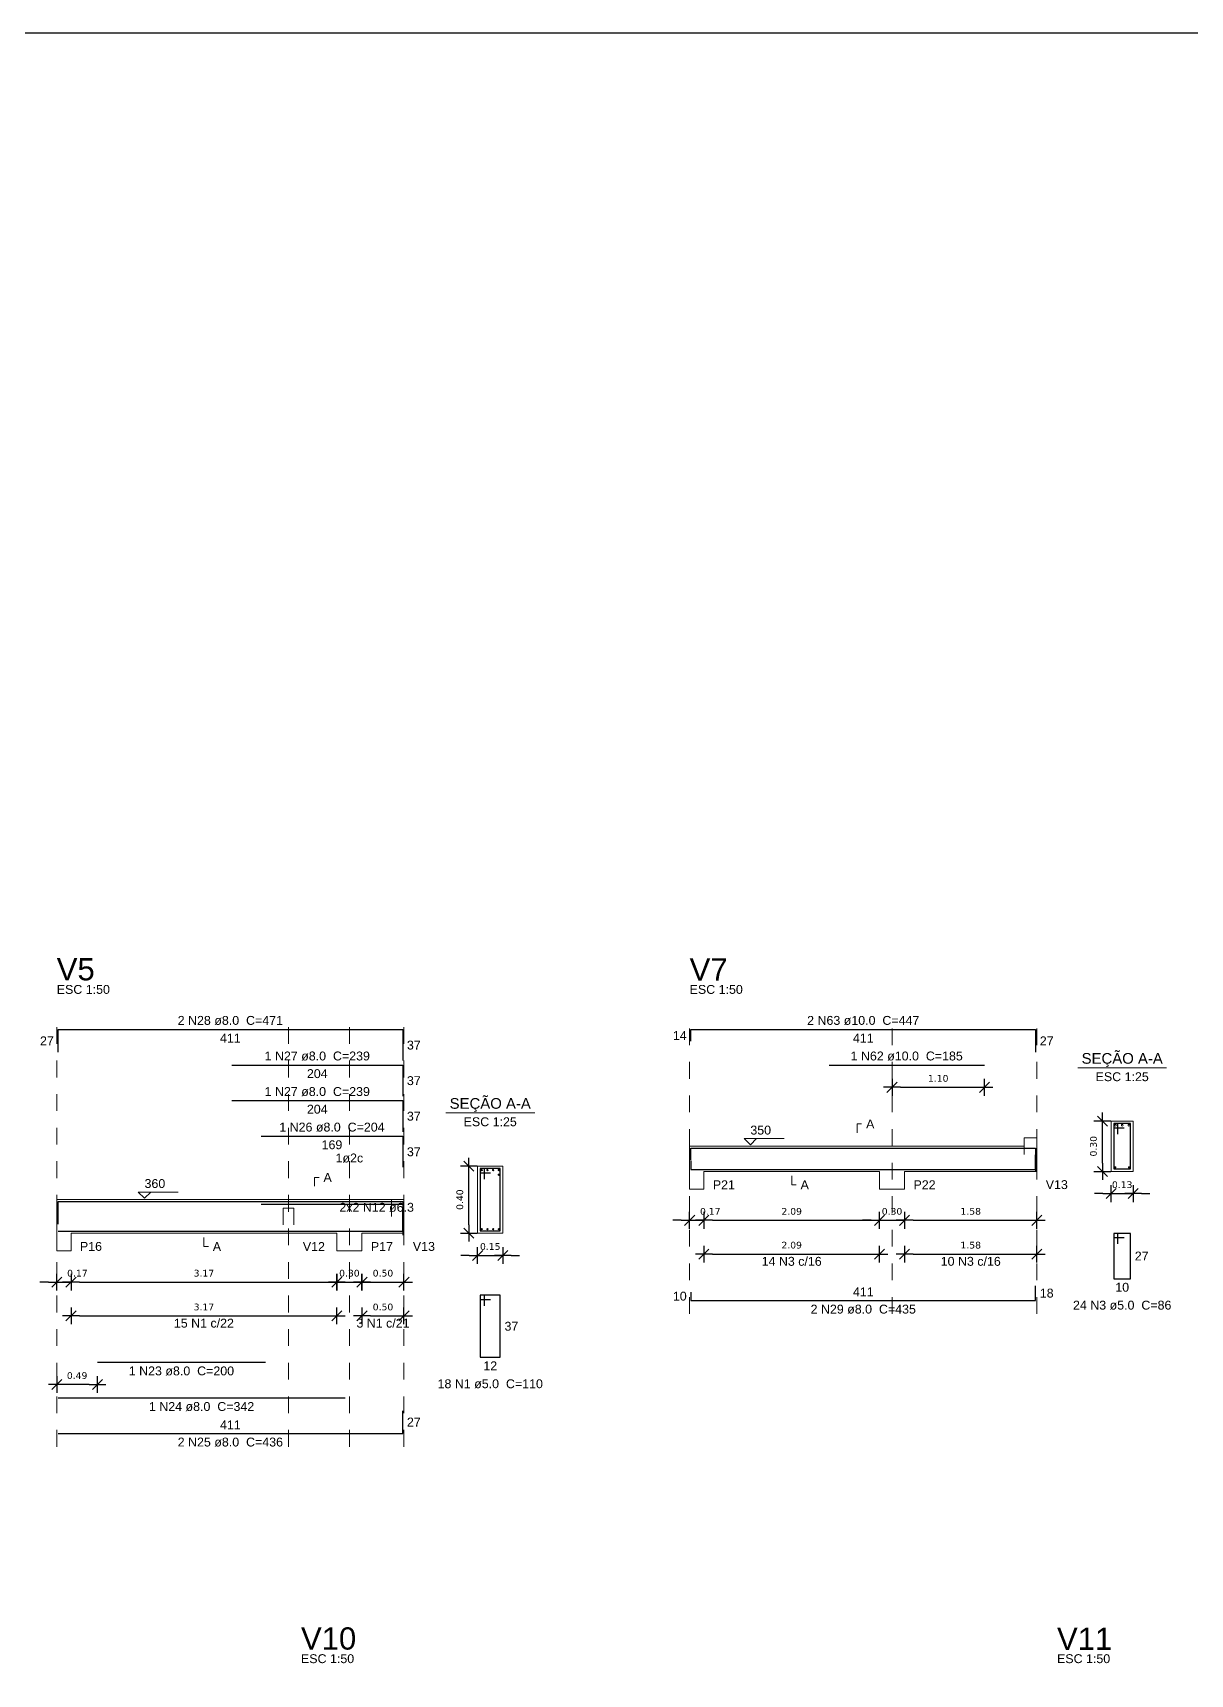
# Model space of a CAD drawing. Extents: x 25 to 1028, y -81 to 176.
# Drawn here: x 797.5 to 804.39, y 68.83 to 78.61 of the extents above; entities that cross this region are included whole.
import ezdxf

# ---------------------------------------------------------------- set-up
doc = ezdxf.new("R2010")
doc.units = 0
doc.header["$LTSCALE"] = 0.3
doc.header["$PDSIZE"] = 0.1
doc.linetypes.add('DOT2', pattern=[3.175, 0, -3.175])
doc.layers.get('0').update_dxf_attribs({"linetype": 'CONTINUOUS'})
doc.layers.get('Defpoints').update_dxf_attribs({"linetype": 'CONTINUOUS'})
doc.layers.add('ARQ-CTA-1_025', color=1, linetype='CONTINUOUS')
for name, color, linetype, lineweight in [('DT-Barras na forma', 2, 'CONTINUOUS', 30), ('DT-Barras no corte', 5, 'CONTINUOUS', 5), ('DT-Barras rebatidas', 2, 'CONTINUOUS', 30), ('DT-Forma', 5, 'CONTINUOUS', 5), ('DT-Pontilhado', 9, 'DOT2', 5), ('DT-Textos', 7, 'CONTINUOUS', 5), ('DT-Título', 3, 'CONTINUOUS', 20)]:
    doc.layers.add(name, color=color, linetype=linetype, lineweight=lineweight)
doc.layers.add('VPort', color=45, linetype='CONTINUOUS', plot=False)
doc.styles.add('Arial', font='arial.ttf')
doc.styles.add('FNDE Texto Cota 0025', font='verdana.ttf', dxfattribs={"height": 0.04})
doc.dimstyles.new('Copy of FNDE 1-0025', dxfattribs={"dimscale": 5, "dimtxt": 0.04, "dimasz": 0.01, "dimexe": 0.15, "dimexo": 0.15, "dimgap": 0.005, "dimtad": 1, "dimlfac": 2, "dimzin": 1, "dimdsep": 46, "dimtxsty": 'FNDE Texto Cota 0025', "dimblk": 'tic', "dimcen": 0.015, "dimdle": 0.15, "dimse1": 1, "dimse2": 1, "dimclrd": 251, "dimclre": 251, "dimclrt": 256, "dimaunit": 1, "dimadec": 3, "dimazin": 0, "dimtfac": 1, "dimtix": 1, "dimtmove": 2, "dimatfit": 3, "dimfxl": 0.15, "dimtvp": 1, "dimtolj": 1, "dimtzin": 0, "dimarcsym": 0})
doc.dimstyles.new('FNDE 1-0025', dxfattribs={"dimscale": 5, "dimtxt": 0.04, "dimasz": 0.01, "dimexe": 0.15, "dimexo": 0.15, "dimgap": 0.005, "dimtad": 1, "dimzin": 1, "dimdsep": 46, "dimtxsty": 'FNDE Texto Cota 0025', "dimblk": 'tic', "dimcen": 0.015, "dimdle": 0.15, "dimse1": 1, "dimse2": 1, "dimclrd": 251, "dimclre": 251, "dimclrt": 256, "dimaunit": 1, "dimadec": 3, "dimazin": 0, "dimtfac": 1, "dimtix": 1, "dimtmove": 2, "dimatfit": 3, "dimfxl": 0.15, "dimtvp": 1, "dimtolj": 1, "dimtzin": 0, "dimarcsym": 0})

# ---------------------------------------------------------------- blocks, each defined once
blk = doc.blocks.new('tic')
at = {"color": 251}
for p, q in [((-1, 0), (1, 0)), ((0, -1), (0, 1))]:
    blk.add_line(p, q, dxfattribs=at)
blk.add_line((-0.6, -0.6), (0.6, 0.6))
blk = doc.blocks.new('*D510')
at = {"layer": 'ARQ-CTA-1_025', "color": 251, "lineweight": -2}
for p, q in [((797.5937, 71.1673), (797.5437, 71.1673)), ((797.6437, 71.1673), (797.7287, 71.1673)), ((797.7787, 71.1673), (797.8287, 71.1673))]:
    blk.add_line(p, q, dxfattribs=at)
at = {"layer": 'Defpoints', "color": 0}
for p in [(797.6437, 71.2997), (797.7287, 71.2997), (797.7287, 71.1673)]:
    blk.add_point(p, dxfattribs=at)
at = {"layer": 'ARQ-CTA-1_025', "color": 251, "lineweight": -2, "xscale": 0.05, "yscale": 0.05, "zscale": 0.05}
blk.add_blockref('tic', (797.6437, 71.1673), dxfattribs=at)
at = {"layer": 'ARQ-CTA-1_025', "color": 251, "lineweight": -2, "xscale": 0.05, "yscale": 0.05, "zscale": 0.05, "rotation": 180}
blk.add_blockref('tic', (797.7287, 71.1673), dxfattribs=at)
at = {"layer": 'ARQ-CTA-1_025', "insert": (797.7665, 71.2203), "char_height": 0.04, "attachment_point": 5, "style": 'FNDE Texto Cota 0025'}
blk.add_mtext('\\A1;0.17', dxfattribs=at)
blk = doc.blocks.new('*D511')
at = {"layer": 'ARQ-CTA-1_025', "color": 251, "lineweight": -2}
blk.add_line((797.7787, 71.1673), (799.2612, 71.1673), dxfattribs=at)
at = {"layer": 'Defpoints', "color": 0}
for p in [(797.7287, 71.2997), (799.3112, 71.2997), (799.3112, 71.1673)]:
    blk.add_point(p, dxfattribs=at)
at = {"layer": 'ARQ-CTA-1_025', "color": 251, "lineweight": -2, "xscale": 0.05, "yscale": 0.05, "zscale": 0.05, "rotation": 180}
blk.add_blockref('tic', (797.7287, 71.1673), dxfattribs=at)
at = {"layer": 'ARQ-CTA-1_025', "color": 251, "lineweight": -2, "xscale": 0.05, "yscale": 0.05, "zscale": 0.05}
blk.add_blockref('tic', (799.3112, 71.1673), dxfattribs=at)
at = {"layer": 'ARQ-CTA-1_025', "insert": (798.52, 71.2203), "char_height": 0.04, "attachment_point": 5, "style": 'FNDE Texto Cota 0025'}
blk.add_mtext('\\A1;3.17', dxfattribs=at)
blk = doc.blocks.new('*D512')
at = {"layer": 'ARQ-CTA-1_025', "color": 251, "lineweight": -2}
blk.add_line((799.3612, 71.1673), (799.4112, 71.1673), dxfattribs=at)
at = {"layer": 'Defpoints', "color": 0}
for p in [(799.3112, 71.2997), (799.4612, 71.2997), (799.4612, 71.1673)]:
    blk.add_point(p, dxfattribs=at)
at = {"layer": 'ARQ-CTA-1_025', "color": 251, "lineweight": -2, "xscale": 0.05, "yscale": 0.05, "zscale": 0.05, "rotation": 180}
blk.add_blockref('tic', (799.3112, 71.1673), dxfattribs=at)
at = {"layer": 'ARQ-CTA-1_025', "color": 251, "lineweight": -2, "xscale": 0.05, "yscale": 0.05, "zscale": 0.05}
blk.add_blockref('tic', (799.4612, 71.1673), dxfattribs=at)
at = {"layer": 'ARQ-CTA-1_025', "insert": (799.3862, 71.2203), "char_height": 0.04, "attachment_point": 5, "style": 'FNDE Texto Cota 0025'}
blk.add_mtext('\\A1;0.30', dxfattribs=at)
blk = doc.blocks.new('*D513')
at = {"layer": 'ARQ-CTA-1_025', "color": 251, "lineweight": -2}
blk.add_line((799.5112, 71.1673), (799.6612, 71.1673), dxfattribs=at)
at = {"layer": 'Defpoints', "color": 0}
for p in [(799.4612, 71.2997), (799.7112, 71.2997), (799.7112, 71.1673)]:
    blk.add_point(p, dxfattribs=at)
at = {"layer": 'ARQ-CTA-1_025', "color": 251, "lineweight": -2, "xscale": 0.05, "yscale": 0.05, "zscale": 0.05, "rotation": 180}
blk.add_blockref('tic', (799.4612, 71.1673), dxfattribs=at)
at = {"layer": 'ARQ-CTA-1_025', "color": 251, "lineweight": -2, "xscale": 0.05, "yscale": 0.05, "zscale": 0.05}
blk.add_blockref('tic', (799.7112, 71.1673), dxfattribs=at)
at = {"layer": 'ARQ-CTA-1_025', "insert": (799.5862, 71.2203), "char_height": 0.04, "attachment_point": 5, "style": 'FNDE Texto Cota 0025'}
blk.add_mtext('\\A1;0.50', dxfattribs=at)
blk = doc.blocks.new('*D514')
at = {"layer": 'ARQ-CTA-1_025', "color": 251, "lineweight": -2}
blk.add_line((797.8362, 70.5574), (797.6937, 70.5574), dxfattribs=at)
at = {"layer": 'Defpoints', "color": 0}
for p in [(797.6437, 70.6898), (797.8862, 70.6898), (797.6437, 70.5574)]:
    blk.add_point(p, dxfattribs=at)
at = {"layer": 'ARQ-CTA-1_025', "color": 251, "lineweight": -2, "xscale": 0.05, "yscale": 0.05, "zscale": 0.05, "rotation": 180}
blk.add_blockref('tic', (797.6437, 70.5574), dxfattribs=at)
at = {"layer": 'ARQ-CTA-1_025', "color": 251, "lineweight": -2, "xscale": 0.05, "yscale": 0.05, "zscale": 0.05}
blk.add_blockref('tic', (797.8862, 70.5574), dxfattribs=at)
at = {"layer": 'ARQ-CTA-1_025', "insert": (797.765, 70.6104), "char_height": 0.04, "attachment_point": 5, "style": 'FNDE Texto Cota 0025'}
blk.add_mtext('\\A1;0.49', dxfattribs=at)
blk = doc.blocks.new('*D515')
at = {"layer": 'ARQ-CTA-1_025', "color": 251, "lineweight": -2}
blk.add_line((800.0969, 71.5085), (800.0969, 71.8085), dxfattribs=at)
at = {"layer": 'Defpoints', "color": 0}
for p in [(800.0969, 71.8585), (800.1499, 71.8585), (800.1499, 71.4585)]:
    blk.add_point(p, dxfattribs=at)
at = {"layer": 'ARQ-CTA-1_025', "color": 251, "lineweight": -2, "xscale": 0.05, "yscale": 0.05, "zscale": 0.05}
for p, rotation in [((800.0969, 71.8585), 90), ((800.0969, 71.4585), 270)]:
    blk.add_blockref('tic', p, dxfattribs=dict(at, rotation=rotation))
at = {"layer": 'ARQ-CTA-1_025', "insert": (800.044, 71.6585), "char_height": 0.04, "attachment_point": 5, "rotation": 90, "style": 'FNDE Texto Cota 0025'}
blk.add_mtext('\\A1;0.40', dxfattribs=at)
blk = doc.blocks.new('*D516')
at = {"layer": 'ARQ-CTA-1_025', "color": 251, "lineweight": -2}
for p, q in [((800.0999, 71.3262), (800.0499, 71.3262)), ((800.1499, 71.3262), (800.2999, 71.3262)), ((800.3499, 71.3262), (800.3999, 71.3262))]:
    blk.add_line(p, q, dxfattribs=at)
at = {"layer": 'Defpoints', "color": 0}
for p in [(800.1499, 71.4585), (800.2999, 71.4585), (800.2999, 71.3262)]:
    blk.add_point(p, dxfattribs=at)
at = {"layer": 'ARQ-CTA-1_025', "color": 251, "lineweight": -2, "xscale": 0.05, "yscale": 0.05, "zscale": 0.05}
blk.add_blockref('tic', (800.1499, 71.3262), dxfattribs=at)
at = {"layer": 'ARQ-CTA-1_025', "color": 251, "lineweight": -2, "xscale": 0.05, "yscale": 0.05, "zscale": 0.05, "rotation": 180}
blk.add_blockref('tic', (800.2999, 71.3262), dxfattribs=at)
at = {"layer": 'ARQ-CTA-1_025', "insert": (800.2249, 71.3791), "char_height": 0.04, "attachment_point": 5, "style": 'FNDE Texto Cota 0025'}
blk.add_mtext('\\A1;0.15', dxfattribs=at)
blk = doc.blocks.new('*D517')
at = {"layer": 'ARQ-CTA-1_025', "color": 251, "lineweight": -2}
blk.add_line((797.7787, 70.9661), (799.2612, 70.9661), dxfattribs=at)
at = {"layer": 'Defpoints', "color": 0}
for p in [(797.7287, 71.0985), (799.3112, 71.0985), (799.3112, 70.9661)]:
    blk.add_point(p, dxfattribs=at)
at = {"layer": 'ARQ-CTA-1_025', "color": 251, "lineweight": -2, "xscale": 0.05, "yscale": 0.05, "zscale": 0.05, "rotation": 180}
blk.add_blockref('tic', (797.7287, 70.9661), dxfattribs=at)
at = {"layer": 'ARQ-CTA-1_025', "color": 251, "lineweight": -2, "xscale": 0.05, "yscale": 0.05, "zscale": 0.05}
blk.add_blockref('tic', (799.3112, 70.9661), dxfattribs=at)
at = {"layer": 'ARQ-CTA-1_025', "insert": (798.52, 71.019), "char_height": 0.04, "attachment_point": 5, "style": 'FNDE Texto Cota 0025'}
blk.add_mtext('\\A1;3.17', dxfattribs=at)
blk = doc.blocks.new('*D518')
at = {"layer": 'ARQ-CTA-1_025', "color": 251, "lineweight": -2}
blk.add_line((799.5112, 70.9661), (799.6612, 70.9661), dxfattribs=at)
at = {"layer": 'Defpoints', "color": 0}
for p in [(799.4612, 71.0985), (799.7112, 71.0985), (799.7112, 70.9661)]:
    blk.add_point(p, dxfattribs=at)
at = {"layer": 'ARQ-CTA-1_025', "color": 251, "lineweight": -2, "xscale": 0.05, "yscale": 0.05, "zscale": 0.05, "rotation": 180}
blk.add_blockref('tic', (799.4612, 70.9661), dxfattribs=at)
at = {"layer": 'ARQ-CTA-1_025', "color": 251, "lineweight": -2, "xscale": 0.05, "yscale": 0.05, "zscale": 0.05}
blk.add_blockref('tic', (799.7112, 70.9661), dxfattribs=at)
at = {"layer": 'ARQ-CTA-1_025', "insert": (799.5862, 71.019), "char_height": 0.04, "attachment_point": 5, "style": 'FNDE Texto Cota 0025'}
blk.add_mtext('\\A1;0.50', dxfattribs=at)
blk = doc.blocks.new('*D519')
at = {"layer": 'ARQ-CTA-1_025', "color": 251, "lineweight": -2}
for p, q in [((801.3624, 71.5355), (801.3124, 71.5355)), ((801.4124, 71.5355), (801.4974, 71.5355)), ((801.5474, 71.5355), (801.5974, 71.5355))]:
    blk.add_line(p, q, dxfattribs=at)
at = {"layer": 'Defpoints', "color": 0}
for p in [(801.4124, 71.6679), (801.4974, 71.6679), (801.4974, 71.5355)]:
    blk.add_point(p, dxfattribs=at)
at = {"layer": 'ARQ-CTA-1_025', "color": 251, "lineweight": -2, "xscale": 0.05, "yscale": 0.05, "zscale": 0.05}
blk.add_blockref('tic', (801.4124, 71.5355), dxfattribs=at)
at = {"layer": 'ARQ-CTA-1_025', "color": 251, "lineweight": -2, "xscale": 0.05, "yscale": 0.05, "zscale": 0.05, "rotation": 180}
blk.add_blockref('tic', (801.4974, 71.5355), dxfattribs=at)
at = {"layer": 'ARQ-CTA-1_025', "insert": (801.5351, 71.5885), "char_height": 0.04, "attachment_point": 5, "style": 'FNDE Texto Cota 0025'}
blk.add_mtext('\\A1;0.17', dxfattribs=at)
blk = doc.blocks.new('*D520')
at = {"layer": 'ARQ-CTA-1_025', "color": 251, "lineweight": -2}
blk.add_line((801.5474, 71.5355), (802.4924, 71.5355), dxfattribs=at)
at = {"layer": 'Defpoints', "color": 0}
for p in [(801.4974, 71.6679), (802.5424, 71.6679), (802.5424, 71.5355)]:
    blk.add_point(p, dxfattribs=at)
at = {"layer": 'ARQ-CTA-1_025', "color": 251, "lineweight": -2, "xscale": 0.05, "yscale": 0.05, "zscale": 0.05, "rotation": 180}
blk.add_blockref('tic', (801.4974, 71.5355), dxfattribs=at)
at = {"layer": 'ARQ-CTA-1_025', "color": 251, "lineweight": -2, "xscale": 0.05, "yscale": 0.05, "zscale": 0.05}
blk.add_blockref('tic', (802.5424, 71.5355), dxfattribs=at)
at = {"layer": 'ARQ-CTA-1_025', "insert": (802.0199, 71.5885), "char_height": 0.04, "attachment_point": 5, "style": 'FNDE Texto Cota 0025'}
blk.add_mtext('\\A1;2.09', dxfattribs=at)
blk = doc.blocks.new('*D521')
at = {"layer": 'ARQ-CTA-1_025', "color": 251, "lineweight": -2}
for p, q in [((802.4924, 71.5355), (802.4424, 71.5355)), ((802.5424, 71.5355), (802.6924, 71.5355)), ((802.7424, 71.5355), (802.7924, 71.5355))]:
    blk.add_line(p, q, dxfattribs=at)
at = {"layer": 'Defpoints', "color": 0}
for p in [(802.5424, 71.6679), (802.6924, 71.6679), (802.6924, 71.5355)]:
    blk.add_point(p, dxfattribs=at)
at = {"layer": 'ARQ-CTA-1_025', "color": 251, "lineweight": -2, "xscale": 0.05, "yscale": 0.05, "zscale": 0.05}
blk.add_blockref('tic', (802.5424, 71.5355), dxfattribs=at)
at = {"layer": 'ARQ-CTA-1_025', "color": 251, "lineweight": -2, "xscale": 0.05, "yscale": 0.05, "zscale": 0.05, "rotation": 180}
blk.add_blockref('tic', (802.6924, 71.5355), dxfattribs=at)
at = {"layer": 'ARQ-CTA-1_025', "insert": (802.6174, 71.5885), "char_height": 0.04, "attachment_point": 5, "style": 'FNDE Texto Cota 0025'}
blk.add_mtext('\\A1;0.30', dxfattribs=at)
blk = doc.blocks.new('*D522')
at = {"layer": 'ARQ-CTA-1_025', "color": 251, "lineweight": -2}
blk.add_line((802.7424, 71.5355), (803.4299, 71.5355), dxfattribs=at)
at = {"layer": 'Defpoints', "color": 0}
for p in [(802.6924, 71.6679), (803.4799, 71.6679), (803.4799, 71.5355)]:
    blk.add_point(p, dxfattribs=at)
at = {"layer": 'ARQ-CTA-1_025', "color": 251, "lineweight": -2, "xscale": 0.05, "yscale": 0.05, "zscale": 0.05, "rotation": 180}
blk.add_blockref('tic', (802.6924, 71.5355), dxfattribs=at)
at = {"layer": 'ARQ-CTA-1_025', "color": 251, "lineweight": -2, "xscale": 0.05, "yscale": 0.05, "zscale": 0.05}
blk.add_blockref('tic', (803.4799, 71.5355), dxfattribs=at)
at = {"layer": 'ARQ-CTA-1_025', "insert": (803.0861, 71.5885), "char_height": 0.04, "attachment_point": 5, "style": 'FNDE Texto Cota 0025'}
blk.add_mtext('\\A1;1.58', dxfattribs=at)
blk = doc.blocks.new('*D523')
at = {"layer": 'ARQ-CTA-1_025', "color": 251, "lineweight": -2}
blk.add_line((802.6674, 72.3275), (803.1174, 72.3275), dxfattribs=at)
at = {"layer": 'Defpoints', "color": 0}
for p in [(802.6174, 72.4599), (803.1674, 72.4599), (803.1674, 72.3275)]:
    blk.add_point(p, dxfattribs=at)
at = {"layer": 'ARQ-CTA-1_025', "color": 251, "lineweight": -2, "xscale": 0.05, "yscale": 0.05, "zscale": 0.05, "rotation": 180}
blk.add_blockref('tic', (802.6174, 72.3275), dxfattribs=at)
at = {"layer": 'ARQ-CTA-1_025', "color": 251, "lineweight": -2, "xscale": 0.05, "yscale": 0.05, "zscale": 0.05}
blk.add_blockref('tic', (803.1674, 72.3275), dxfattribs=at)
at = {"layer": 'ARQ-CTA-1_025', "insert": (802.8924, 72.3805), "char_height": 0.04, "attachment_point": 5, "style": 'FNDE Texto Cota 0025'}
blk.add_mtext('\\A1;1.10', dxfattribs=at)
blk = doc.blocks.new('*D524')
at = {"layer": 'ARQ-CTA-1_025', "color": 251, "lineweight": -2}
blk.add_line((803.8699, 71.8767), (803.8699, 72.0767), dxfattribs=at)
at = {"layer": 'Defpoints', "color": 0}
for p in [(803.8699, 72.1267), (803.9229, 72.1267), (803.9229, 71.8267)]:
    blk.add_point(p, dxfattribs=at)
at = {"layer": 'ARQ-CTA-1_025', "color": 251, "lineweight": -2, "xscale": 0.05, "yscale": 0.05, "zscale": 0.05}
for p, rotation in [((803.8699, 72.1267), 90), ((803.8699, 71.8267), 270)]:
    blk.add_blockref('tic', p, dxfattribs=dict(at, rotation=rotation))
at = {"layer": 'ARQ-CTA-1_025', "insert": (803.817, 71.9767), "char_height": 0.04, "attachment_point": 5, "rotation": 90, "style": 'FNDE Texto Cota 0025'}
blk.add_mtext('\\A1;0.30', dxfattribs=at)
blk = doc.blocks.new('*D525')
at = {"layer": 'ARQ-CTA-1_025', "color": 251, "lineweight": -2}
for p, q in [((803.8729, 71.6944), (803.8229, 71.6944)), ((803.9229, 71.6944), (804.0529, 71.6944)), ((804.1029, 71.6944), (804.1529, 71.6944))]:
    blk.add_line(p, q, dxfattribs=at)
at = {"layer": 'Defpoints', "color": 0}
for p in [(803.9229, 71.8267), (804.0529, 71.8267), (804.0529, 71.6944)]:
    blk.add_point(p, dxfattribs=at)
at = {"layer": 'ARQ-CTA-1_025', "color": 251, "lineweight": -2, "xscale": 0.05, "yscale": 0.05, "zscale": 0.05}
blk.add_blockref('tic', (803.9229, 71.6944), dxfattribs=at)
at = {"layer": 'ARQ-CTA-1_025', "color": 251, "lineweight": -2, "xscale": 0.05, "yscale": 0.05, "zscale": 0.05, "rotation": 180}
blk.add_blockref('tic', (804.0529, 71.6944), dxfattribs=at)
at = {"layer": 'ARQ-CTA-1_025', "insert": (803.9879, 71.7473), "char_height": 0.04, "attachment_point": 5, "style": 'FNDE Texto Cota 0025'}
blk.add_mtext('\\A1;0.13', dxfattribs=at)
blk = doc.blocks.new('*D526')
at = {"layer": 'ARQ-CTA-1_025', "color": 251, "lineweight": -2}
blk.add_line((801.5474, 71.3343), (802.4924, 71.3343), dxfattribs=at)
at = {"layer": 'Defpoints', "color": 0}
for p in [(801.4974, 71.4667), (802.5424, 71.4667), (802.5424, 71.3343)]:
    blk.add_point(p, dxfattribs=at)
at = {"layer": 'ARQ-CTA-1_025', "color": 251, "lineweight": -2, "xscale": 0.05, "yscale": 0.05, "zscale": 0.05, "rotation": 180}
blk.add_blockref('tic', (801.4974, 71.3343), dxfattribs=at)
at = {"layer": 'ARQ-CTA-1_025', "color": 251, "lineweight": -2, "xscale": 0.05, "yscale": 0.05, "zscale": 0.05}
blk.add_blockref('tic', (802.5424, 71.3343), dxfattribs=at)
at = {"layer": 'ARQ-CTA-1_025', "insert": (802.0199, 71.3872), "char_height": 0.04, "attachment_point": 5, "style": 'FNDE Texto Cota 0025'}
blk.add_mtext('\\A1;2.09', dxfattribs=at)
blk = doc.blocks.new('*D527')
at = {"layer": 'ARQ-CTA-1_025', "color": 251, "lineweight": -2}
blk.add_line((802.7424, 71.3343), (803.4299, 71.3343), dxfattribs=at)
at = {"layer": 'Defpoints', "color": 0}
for p in [(802.6924, 71.4667), (803.4799, 71.4667), (803.4799, 71.3343)]:
    blk.add_point(p, dxfattribs=at)
at = {"layer": 'ARQ-CTA-1_025', "color": 251, "lineweight": -2, "xscale": 0.05, "yscale": 0.05, "zscale": 0.05, "rotation": 180}
blk.add_blockref('tic', (802.6924, 71.3343), dxfattribs=at)
at = {"layer": 'ARQ-CTA-1_025', "color": 251, "lineweight": -2, "xscale": 0.05, "yscale": 0.05, "zscale": 0.05}
blk.add_blockref('tic', (803.4799, 71.3343), dxfattribs=at)
at = {"layer": 'ARQ-CTA-1_025', "insert": (803.0861, 71.3872), "char_height": 0.04, "attachment_point": 5, "style": 'FNDE Texto Cota 0025'}
blk.add_mtext('\\A1;1.58', dxfattribs=at)

msp = doc.modelspace()

# ---------------------------------------------------------------- linework, layer by layer
at = {"layer": 'DT-Barras na forma'}
for p, q in [((803.96289162, 72.11173488), (803.93789162, 72.11173487)), ((803.93789162, 72.11173487), (803.93789163, 71.84173487)), ((804.03789172, 72.11173487), (803.93789172, 72.11173484)), ((803.93789172, 72.11173484), (803.93789172, 72.08673484)), ((803.93789172, 72.08673484), (804.00039172, 72.08673484)), ((803.9628916, 72.04923488), (803.96289162, 72.11173488)), ((804.03789163, 71.84173487), (804.03789172, 72.11173487)), ((800.18985243, 71.84353488), (800.16485243, 71.84353487)), ((800.16485243, 71.84353487), (800.16485243, 71.47353487)), ((800.28485256, 71.84353487), (800.16485256, 71.84353483)), ((800.16485256, 71.84353483), (800.16485256, 71.81853483)), ((800.16485256, 71.81853483), (800.22735256, 71.81853483)), ((800.18985241, 71.78103488), (800.18985243, 71.84353488)), ((800.28485243, 71.47353487), (800.28485256, 71.84353487)), ((803.93789163, 71.84173487), (804.03789163, 71.84173487)), ((800.16485243, 71.47353487), (800.28485243, 71.47353487))]:
    msp.add_line(p, q, dxfattribs=at)
for points in [[(801.4198666, 71.89409188), (801.4198666, 71.96423488), (803.4723666, 71.96423488), (803.4723666, 71.82923488)], [(802.2423666, 71.96423488), (803.1673666, 71.96423488)], [(801.4198666, 71.88873488), (801.4198666, 71.83873488), (803.4723666, 71.83873488), (803.4723666, 71.92641363)], [(797.65123141, 71.51164438), (797.65123141, 71.64653488), (799.70373741, 71.64653488), (799.70373741, 71.46153488)], [(797.65123141, 71.47053488), (799.70373741, 71.47053488), (799.70373741, 71.60542538)], [(798.68623741, 71.64653488), (799.70373741, 71.64653488), (799.70373741, 71.46153488)], [(798.68623741, 71.64653488), (799.70373741, 71.64653488), (799.70373741, 71.46153488)], [(798.86123741, 71.63253488), (799.70373741, 71.63253488), (799.70373741, 71.44753488)], [(797.65123141, 71.47053488), (799.36123741, 71.47053488)], [(797.88623166, 71.47053488), (798.88623741, 71.47053488)]]:
    msp.add_lwpolyline(points, dxfattribs=at)
at = {"layer": 'DT-Barras no corte'}
for centre, radius in [((803.9478916, 72.10173488), 0.005), ((803.9878916, 72.10173488), 0.005), ((804.0278916, 72.10173488), 0.005), ((800.17385241, 71.83453488), 0.004), ((800.20785241, 71.83453488), 0.004), ((800.24185241, 71.83453488), 0.004), ((800.27585241, 71.83453488), 0.004), ((800.27585241, 71.80653488), 0.004), ((803.9468916, 71.85073488), 0.004), ((804.0288916, 71.85073488), 0.004), ((800.17385241, 71.48253488), 0.004), ((800.20785241, 71.48253488), 0.004), ((800.24185241, 71.48253488), 0.004), ((800.27585241, 71.48253488), 0.004)]:
    msp.add_circle(centre, radius, dxfattribs=at)
at = {"layer": 'DT-Barras rebatidas'}
for p, q in [((797.65123141, 72.53679438), (797.65123145, 72.67168478)), ((797.65123145, 72.67168478), (799.70373755, 72.67168478)), ((799.70373755, 72.67168478), (799.70373755, 72.48668478)), ((801.4198666, 72.60154188), (801.41986663, 72.67168489)), ((801.41986663, 72.67168489), (803.47236663, 72.67168489)), ((803.47236663, 72.67168489), (803.47236663, 72.53668489)), ((798.68623741, 72.45988488), (799.70373741, 72.45988488)), ((799.70373741, 72.45988488), (799.70373741, 72.27488488)), ((802.2423666, 72.45988488), (803.1673666, 72.45988488)), ((798.68623741, 72.24808488), (799.70373741, 72.24808488)), ((799.70373741, 72.24808488), (799.70373741, 72.06308488)), ((798.86123741, 72.03628488), (799.70373741, 72.03628488)), ((799.70373741, 72.03628488), (799.70373741, 71.85128488)), ((803.96289162, 71.45755988), (803.93789162, 71.45755987)), ((803.93789162, 71.45755987), (803.93789163, 71.18755987)), ((804.03789172, 71.45755987), (803.93789172, 71.45755984)), ((803.93789172, 71.45755984), (803.93789172, 71.43255984)), ((803.93789172, 71.43255984), (804.00039172, 71.43255984)), ((803.9628916, 71.39505988), (803.96289162, 71.45755988)), ((804.03789163, 71.18755987), (804.03789172, 71.45755987)), ((803.93789163, 71.18755987), (804.03789163, 71.18755987)), ((800.18985243, 71.08935988), (800.16485243, 71.08935987)), ((800.16485243, 71.08935987), (800.16485243, 70.71935987)), ((800.28485256, 71.08935987), (800.16485256, 71.08935983)), ((800.16485256, 71.08935983), (800.16485256, 71.06435983)), ((800.18985241, 71.02685988), (800.18985243, 71.08935988)), ((800.28485243, 70.71935987), (800.28485256, 71.08935987)), ((801.4198666, 71.10802488), (801.4198666, 71.05802488)), ((803.4723666, 71.05802488), (803.47236663, 71.14570364)), ((800.16485256, 71.06435983), (800.22735256, 71.06435983)), ((801.4198666, 71.05802488), (803.4723666, 71.05802488)), ((797.88623166, 70.68982488), (798.88623757, 70.68982488)), ((800.16485243, 70.71935987), (800.28485243, 70.71935987)), ((797.65123141, 70.47802488), (799.36123751, 70.47802488)), ((799.70373751, 70.26622488), (799.70373755, 70.40111528)), ((797.65123141, 70.26622488), (799.70373751, 70.26622488))]:
    msp.add_line(p, q, dxfattribs=at)
at = {"layer": 'DT-Forma'}
for p, q in [((804.0528916, 72.12673488), (803.9228916, 72.12673488)), ((803.9228916, 72.12673488), (803.9228916, 71.82673488)), ((804.0528916, 71.82673488), (804.0528916, 72.12673488)), ((801.4123666, 71.97673488), (801.4973666, 71.97673488)), ((801.4973666, 71.97673488), (802.5423666, 71.97673488)), ((802.5423666, 71.97673488), (802.6923666, 71.97673488)), ((802.6923666, 71.97673488), (803.4048666, 71.97673488)), ((803.4048666, 71.97673488), (803.4048666, 72.02673488)), ((803.4048666, 72.02673488), (803.4798666, 72.02673488)), ((803.4798666, 72.02673488), (803.4798666, 71.97673488)), ((800.29985241, 71.85853488), (800.14985241, 71.85853488)), ((800.14985241, 71.85853488), (800.14985241, 71.45853488)), ((800.29985241, 71.45853488), (800.29985241, 71.85853488)), ((801.4123666, 71.82673488), (801.4123666, 71.72083488)), ((801.4973666, 71.72083488), (801.4973666, 71.82673488)), ((801.4973666, 71.82673488), (802.5423666, 71.82673488)), ((802.5423666, 71.82673488), (802.5423666, 71.72083488)), ((802.6923666, 71.72083488), (802.6923666, 71.82673488)), ((802.6923666, 71.82673488), (803.4048666, 71.82673488)), ((803.4048666, 71.82673488), (803.4798666, 71.82673488)), ((803.9228916, 71.82673488), (804.0528916, 71.82673488)), ((801.4123666, 71.72083488), (801.4973666, 71.72083488)), ((802.5423666, 71.72083488), (802.6923666, 71.72083488)), ((797.64373141, 71.65853488), (797.72873191, 71.65853488)), ((797.72873191, 71.65853488), (798.99123741, 71.65853488)), ((798.99123741, 71.65853488), (799.05623741, 71.65853488)), ((799.05623741, 71.65853488), (799.31123741, 71.65853488)), ((799.31123741, 71.65853488), (799.46123741, 71.65853488)), ((799.46123741, 71.65853488), (799.63623741, 71.65853488)), ((799.63623741, 71.65853488), (799.71123741, 71.65853488)), ((797.64373141, 71.45853488), (797.64373141, 71.35263488)), ((797.72873191, 71.35263488), (797.72873191, 71.45853488)), ((797.72873191, 71.45853488), (798.99123741, 71.45853488)), ((798.99123741, 71.45853488), (799.05623741, 71.45853488)), ((799.05623741, 71.45853488), (799.31123741, 71.45853488)), ((799.31123741, 71.45853488), (799.31123741, 71.35263488)), ((799.46123741, 71.35263488), (799.46123741, 71.45853488)), ((799.46123741, 71.45853488), (799.63623741, 71.45853488)), ((799.63623741, 71.45853488), (799.71123741, 71.45853488)), ((800.14985241, 71.45853488), (800.29985241, 71.45853488)), ((797.64373141, 71.35263488), (797.72873191, 71.35263488)), ((799.31123741, 71.35263488), (799.46123741, 71.35263488))]:
    msp.add_line(p, q, dxfattribs=at)
at = {"layer": 'DT-Forma', "linetype": 'Continuous'}
for p, q in [((801.4123666, 71.82673488), (801.4123666, 71.97673488)), ((803.4798666, 71.97673488), (803.4798666, 71.82673488)), ((797.64373141, 71.45853488), (797.64373141, 71.65853488)), ((799.71123741, 71.65853488), (799.71123741, 71.45853488))]:
    msp.add_line(p, q, dxfattribs=at)
at = {"layer": 'DT-Pontilhado', "ltscale": 0.05}
for p, q in [((797.64373141, 70.18679988), (797.64373141, 72.72463488)), ((799.02373741, 70.18679988), (799.02373741, 72.72463488)), ((799.38623741, 70.18679988), (799.38623741, 72.72463488)), ((799.71123741, 70.18679988), (799.71123741, 72.72463488)), ((801.4123666, 70.97859988), (801.4123666, 72.72463488)), ((802.6173666, 70.97859988), (802.6173666, 72.72463488)), ((803.4798666, 70.97859988), (803.4798666, 72.72463488)), ((803.4048666, 72.02673488), (803.4048666, 71.82673488)), ((798.99123741, 71.60853488), (798.99123741, 71.45853488)), ((798.99123741, 71.60853488), (799.05623741, 71.60853488)), ((799.05623741, 71.60853488), (799.05623741, 71.45853488)), ((799.63623741, 71.65853488), (799.63623741, 71.45853488))]:
    msp.add_line(p, q, dxfattribs=at)
at = {"layer": 'DT-Textos'}
for p, q in [((803.7231416, 72.44295988), (804.2526416, 72.44295988)), ((799.96010241, 72.17475988), (800.48960241, 72.17475988))]:
    msp.add_line(p, q, dxfattribs=at)
for points in [[(802.4099916, 72.05615988), (802.4099916, 72.10910988), (802.4364666, 72.10910988)], [(801.8108666, 72.02174238), (801.7738016, 71.98467738), (801.7367366, 72.02174238), (801.9750116, 72.02174238)], [(799.17886241, 71.73795988), (799.17886241, 71.79090988), (799.20533741, 71.79090988)], [(802.0198666, 71.80025988), (802.0198666, 71.74730988), (802.0463416, 71.74730988)], [(798.20348341, 71.70354238), (798.16641841, 71.66647738), (798.12935341, 71.70354238), (798.36762841, 71.70354238)], [(798.51998466, 71.43205988), (798.51998466, 71.37910988), (798.54645966, 71.37910988)]]:
    msp.add_lwpolyline(points, dxfattribs=at)
at = {"layer": 'VPort'}
msp.add_lwpolyline([(784.80967722, 78.60848918), (808.9966287, 78.60848918), (808.9966287, 58.40938398), (784.80967722, 58.40938398)], close=True, dxfattribs=at)

# ---------------------------------------------------------------- texts
at = {"layer": 'DT-Barras na forma', "color": 7, "insert": (799.54862641, 71.58500838), "char_height": 0.05295, "width": 0.76248, "attachment_point": 8, "line_spacing_factor": 0.9, "style": 'Arial'}
msp.add_mtext('2x2 N12 ø6.3', dxfattribs=at)
at = {"layer": 'DT-Barras rebatidas', "color": 7, "char_height": 0.05295, "line_spacing_factor": 0.9, "style": 'Arial'}
for s, insert, width, attachment_point in [('2 N28 ø8.0  C=471', (798.67737641, 72.69825838), 1.08018, 8), ('2 N63 ø10.0  C=447', (802.4460116, 72.69825838), 1.14372, 8), ('411', (798.6774845, 72.64736128), 0.29062, 2), ('14', (801.39487345, 72.61013839), 0.22708, 9), ('411', (802.44611663, 72.64736139), 0.29062, 2), ('27', (797.62623825, 72.57776458), 0.22708, 9), ('1 N27 ø8.0  C=239', (799.19487641, 72.48625838), 1.08018, 8), ('37', (799.72873715, 72.60565978), 0.22708, 1), ('1 N62 ø10.0  C=185', (802.7047616, 72.48625838), 1.14372, 8), ('27', (803.49736622, 72.63065989), 0.22708, 1), ('204', (799.19498741, 72.43556138), 0.29062, 2), ('37', (799.72873701, 72.39385988), 0.22708, 1), ('1 N27 ø8.0  C=239', (799.19487641, 72.27450838), 1.08018, 8), ('204', (799.19498741, 72.22376138), 0.29062, 2), ('37', (799.72873701, 72.18205988), 0.22708, 1), ('1 N26 ø8.0  C=204', (799.28237641, 72.06275838), 1.08018, 8), ('169', (799.28248741, 72.01196138), 0.29062, 2), ('37', (799.72873701, 71.97025988), 0.22708, 1), ('14 N3 c/16', (802.0198666, 71.26387638), 0.6354, 8), ('10 N3 c/16', (803.0861166, 71.26387638), 0.6354, 8), ('27', (804.06289808, 71.34903487), 0.22708, 1), ('10', (801.39486622, 71.05654988), 0.22708, 9), ('411', (802.4461166, 71.08234838), 0.29062, 8), ('18', (803.49737295, 71.12833926), 0.22708, 1), ('10', (803.98789163, 71.16323637), 0.22708, 2), ('2 N29 ø8.0  C=435', (802.4460116, 70.97850838), 1.08018, 8), ('24 N3 ø5.0  C=86', (803.9880116, 71.00225838), 1.01664, 8), ('15 N1 c/22', (798.51998466, 70.89567638), 0.6354, 8), ('3 N1 c/21', (799.58623741, 70.89567638), 0.57186, 8), ('37', (800.30985876, 70.93083487), 0.22708, 1), ('12', (800.22485243, 70.69503637), 0.22708, 2), ('1 N23 ø8.0  C=200', (798.38612641, 70.61050838), 1.08018, 8), ('18 N1 ø5.0  C=110', (800.22487641, 70.53400838), 1.08018, 8), ('1 N24 ø8.0  C=342', (798.50612641, 70.39850838), 1.08018, 8), ('411', (798.67748446, 70.29054838), 0.29062, 8), ('27', (799.72874361, 70.36014508), 0.22708, 1), ('2 N25 ø8.0  C=436', (798.67737641, 70.18675838), 1.08018, 8)]:
    msp.add_mtext(s, dxfattribs=dict(at, insert=insert, width=width, attachment_point=attachment_point))
at = {"layer": 'DT-Textos', "line_spacing_factor": 0.798, "style": 'Arial'}
for s, insert, char_height, width, attachment_point in [('ESC 1:50', (797.64362641, 72.88350838), 0.05295, 0.50832, 7), ('ESC 1:50', (801.4122616, 72.88350838), 0.05295, 0.50832, 7), ('SEÇÃO A-A', (803.9880116, 72.44853488), 0.06354, 0.686232, 8), ('ESC 1:25', (803.9880116, 72.36350838), 0.05295, 0.50832, 8), ('SEÇÃO A-A', (800.22487641, 72.18028488), 0.06354, 0.686232, 8), ('ESC 1:25', (800.22487641, 72.09525838), 0.05295, 0.50832, 8), ('350', (801.7737616, 72.04550838), 0.05295, 0.19062, 7), ('A', (802.4630116, 72.08275838), 0.05295, 0.06354, 7), ('1ø2c ', (799.38612641, 71.87875838), 0.05295, 0.3177, 8), ('360', (798.16637641, 71.72725838), 0.05295, 0.19062, 7), ('A', (799.23187641, 71.76450838), 0.05295, 0.06354, 7), ('P21', (801.5502616, 71.72075838), 0.05295, 0.19062, 7), ('A', (802.0727616, 71.72075838), 0.05295, 0.06354, 7), ('P22', (802.7452616, 71.72075838), 0.05295, 0.19062, 7), ('V13', (803.5327616, 71.72075838), 0.05295, 0.19062, 7), ('P16', (797.78162641, 71.35275838), 0.05295, 0.19062, 7), ('A', (798.57287641, 71.35275838), 0.05295, 0.06354, 7), ('V12', (799.10912641, 71.35275838), 0.05295, 0.19062, 7), ('P17', (799.51412641, 71.35275838), 0.05295, 0.19062, 7), ('V13', (799.76412641, 71.35275838), 0.05295, 0.19062, 7), ('ESC 1:50', (799.09796979, 68.89711099), 0.05295, 0.50832, 7), ('ESC 1:50', (803.59985671, 68.89711099), 0.05295, 0.50832, 7)]:
    msp.add_mtext(s, dxfattribs=dict(at, insert=insert, char_height=char_height, width=width, attachment_point=attachment_point))
at = {"layer": 'DT-Título', "char_height": 0.132375, "attachment_point": 7, "line_spacing_factor": 0.798, "style": 'Arial'}
for s, insert, width in [('V5', (797.64362641, 72.96296863), 0.3177), ('V7', (801.4122616, 72.96296863), 0.3177), ('V10', (799.09796979, 68.97657124), 0.47655), ('V11', (803.59985671, 68.97657124), 0.47655)]:
    msp.add_mtext(s, dxfattribs=dict(at, insert=insert, width=width))

# ---------------------------------------------------------------- dimensions: what is measured, and where the dimension line sits
at = {"layer": 'ARQ-CTA-1_025'}
for base, p1, p2, dimstyle, picture, middle in [((803.1673666, 72.32750988), (802.6173666, 72.45988488), (803.1673666, 72.45988488), 'Copy of FNDE 1-0025', '*D523', (802.8923666, 72.38045988)), ((804.0528916, 71.69435988), (803.9228916, 71.82673488), (804.0528916, 71.82673488), 'FNDE 1-0025', '*D525', (803.9878916, 71.74730988)), ((801.4973666, 71.53550988), (801.4123666, 71.66788488), (801.4973666, 71.66788488), 'Copy of FNDE 1-0025', '*D519', (801.5351351, 71.58845988)), ((802.5423666, 71.53550988), (801.4973666, 71.66788488), (802.5423666, 71.66788488), 'Copy of FNDE 1-0025', '*D520', (802.0198666, 71.58845988)), ((802.6923666, 71.53550988), (802.5423666, 71.66788488), (802.6923666, 71.66788488), 'Copy of FNDE 1-0025', '*D521', (802.6173666, 71.58845988)), ((803.4798666031, 71.5355098809), (802.6923666031, 71.6678848809), (803.4798666031, 71.6678848809), 'Copy of FNDE 1-0025', '*D522', (803.0861166031, 71.5884598809)), ((802.5423666, 71.33429988), (801.4973666, 71.46667488), (802.5423666, 71.46667488), 'Copy of FNDE 1-0025', '*D526', (802.0198666, 71.38724988)), ((803.4798666031, 71.3342998809), (802.6923666031, 71.4666748809), (803.4798666031, 71.4666748809), 'Copy of FNDE 1-0025', '*D527', (803.0861166031, 71.3872498809)), ((800.29985241, 71.32615988), (800.14985241, 71.45853488), (800.29985241, 71.45853488), 'FNDE 1-0025', '*D516', (800.22485241, 71.37910988)), ((797.72873191, 71.16730988), (797.64373141, 71.29968488), (797.72873191, 71.29968488), 'Copy of FNDE 1-0025', '*D510', (797.76650041, 71.22025988)), ((799.31123741, 71.16730988), (797.72873191, 71.29968488), (799.31123741, 71.29968488), 'Copy of FNDE 1-0025', '*D511', (798.51998466, 71.22025988)), ((799.46123741, 71.16730988), (799.31123741, 71.29968488), (799.46123741, 71.29968488), 'Copy of FNDE 1-0025', '*D512', (799.38623741, 71.22025988)), ((799.71123741, 71.16730988), (799.46123741, 71.29968488), (799.71123741, 71.29968488), 'Copy of FNDE 1-0025', '*D513', (799.58623741, 71.22025988)), ((799.31123741, 70.96609988), (797.72873191, 71.09847488), (799.31123741, 71.09847488), 'Copy of FNDE 1-0025', '*D517', (798.51998466, 71.01904988)), ((799.71123741, 70.96609988), (799.46123741, 71.09847488), (799.71123741, 71.09847488), 'Copy of FNDE 1-0025', '*D518', (799.58623741, 71.01904988))]:
    dim = msp.add_linear_dim(base=base, p1=p1, p2=p2, dimstyle=dimstyle, dxfattribs=at)
    dim.commit()
    dim.dimension.update_dxf_attribs({"geometry": picture, "text_midpoint": middle, "dimtype": 160})
for base, p1, p2, angle, dimstyle, picture, middle, dimtype in [((803.8699416, 72.12673488), (803.9228916, 71.82673488), (803.9228916, 72.12673488), 90, 'FNDE 1-0025', '*D524', (803.8169916, 71.97673488), 160), ((800.09690241, 71.85853488), (800.14985241, 71.45853488), (800.14985241, 71.85853488), 90, 'FNDE 1-0025', '*D515', (800.04395241, 71.65853488), 160), ((797.64373141, 70.55744988), (797.88623166, 70.68982488), (797.64373141, 70.68982488), 180, 'Copy of FNDE 1-0025', '*D514', (797.76498153, 70.61039988), 161)]:
    dim = msp.add_linear_dim(base=base, p1=p1, p2=p2, angle=angle, dimstyle=dimstyle, dxfattribs=at)
    dim.commit()
    dim.dimension.update_dxf_attribs({"geometry": picture, "text_midpoint": middle, "dimtype": dimtype})

doc.saveas('drawing.dxf')
